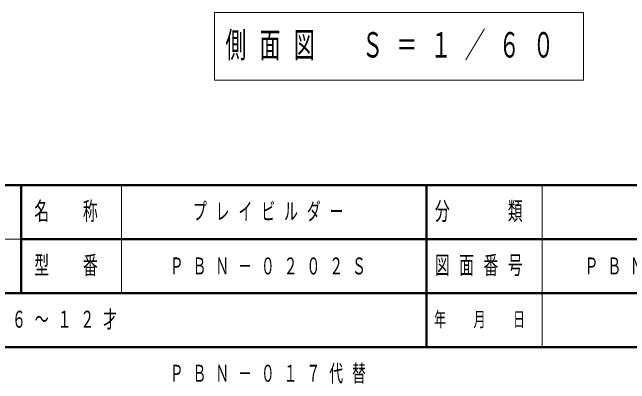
# Model space of a CAD drawing. Units: millimetres on the paper. Extents: x -385 to 0, y -302 to 267.
# Drawn here: x -188.6 to -108.7, y -4.7 to 43.4 of the extents above; entities that cross this region are included whole.
import ezdxf

# ---------------------------------------------------------------- set-up
doc = ezdxf.new("R2010")
doc.units = ezdxf.units.MM
doc.layers.add('LY_1', color=140, linetype='Continuous', lineweight=50)
doc.styles.add('ＭＳ ゴシック', font='')
doc.styles.get('ＭＳ ゴシック').set_extended_font_data('MS Gothic')

msp = doc.modelspace()

# ---------------------------------------------------------------- linework, layer by layer
at = {"layer": 'LY_1', "color": 7, "lineweight": 13}
for p, q in [((-162.434, 43.371), (-162.434, 34.571)), ((-114.634, 43.371), (-162.434, 43.371)), ((-114.634, 34.571), (-114.634, 43.371)), ((-162.434, 34.571), (-114.634, 34.571)), ((-174.5, 21), (-174.5, 7)), ((-120, 21), (-120, 0)), ((-242.5, 14), (-187.5, 14))]:
    msp.add_line(p, q, dxfattribs=at)
at = {"layer": 'LY_1', "color": 7}
for p, q in [((-385, 21), (0, 21)), ((-385, 0), (0, 0))]:
    msp.add_line(p, q, dxfattribs=at)
at = {"layer": 'LY_1'}
for p, q in [((-187.5, 21), (-187.5, 7)), ((-135, 21), (-135, 0)), ((-187.5, 14), (-70, 14)), ((-242.5, 7), (0, 7))]:
    msp.add_line(p, q, dxfattribs=at)

# ---------------------------------------------------------------- texts
at = {"layer": 'LY_1', "color": 7, "attachment_point": 4, "style": 'ＭＳ ゴシック'}
for s, insert, char_height in [('\\T1.64;\\W0.6;側面図\u3000Ｓ＝１／６０', (-161.034, 38.971), 3.299), ('\\T1.64;\\W0.6;名\u3000称', (-185.8, 17.5), 2.346), ('\\T1.64;\\W0.6;プレイビルダー', (-165.25, 17.5), 2.199), ('\\T1.64;\\W0.6;分\u3000\u3000類', (-133.9, 17.5), 2.346), ('\\T1.64;\\W0.6;型\u3000番', (-185.8, 10.5), 2.346), ('\\T1.64;\\W0.6;図面番号', (-133.9, 10.5), 2.346), ('\\T1.64;\\W0.6;ＰＢＮ－０２０２Ｓ', (-168.25, 10.5), 2.199), ('\\T1.64;\\W0.6;ＰＢＮ０２０２Ｓ－３０１Ａ', (-114.5, 10.5), 2.199), ('\\T1.64;\\W0.6;対象年齢６～１２才', (-200.5, 3.5), 2.199), ('\\T1.64;\\W0.6;年\u3000月\u3000日', (-134, 3.5), 1.906), ('\\T1.64;\\W0.6;ＰＢＮ－０１７代替', (-168.25, -3.5), 2.199)]:
    msp.add_mtext(s, dxfattribs=dict(at, insert=insert, char_height=char_height))

doc.saveas('drawing.dxf')
